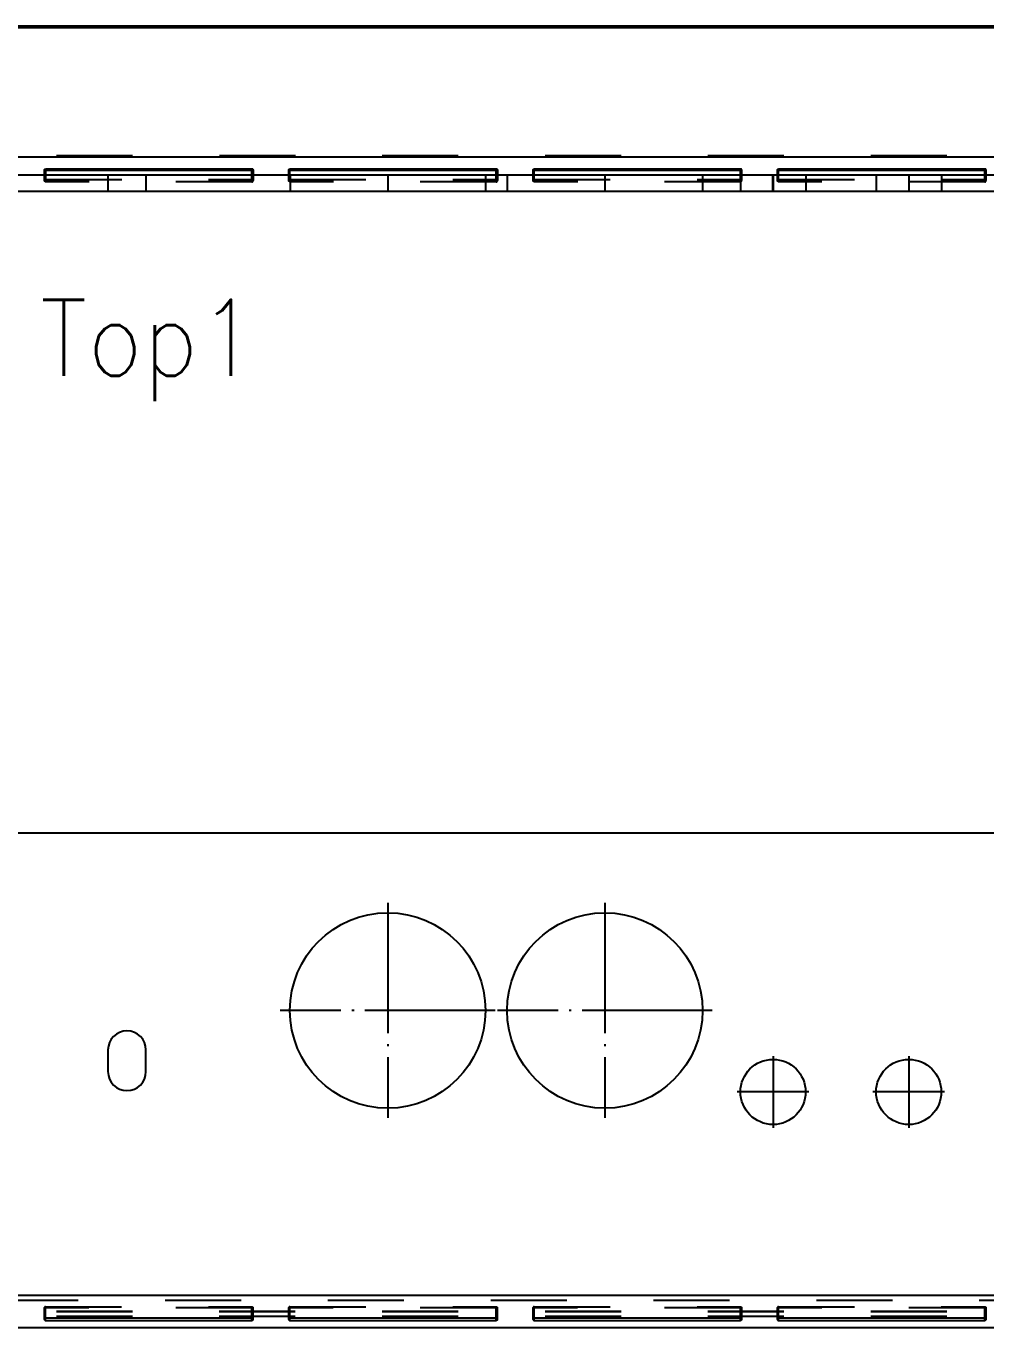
# Model space of a CAD drawing. Header units: millimetres. Extents: x 0 to 426, y 0 to 302.
# Drawn here: x 105.2 to 149.4, y 152.6 to 212.6 of the extents above; entities that cross this region are included whole.
import ezdxf

# ---------------------------------------------------------------- set-up
doc = ezdxf.new("R2010")
doc.units = ezdxf.units.MM
doc.linetypes.add('DASHED', pattern=[15, 7, -8])
doc.linetypes.add('DOT_CENTER', pattern=[14, 12, -1, 0, -1])
doc.layers.add('1', color=7, linetype='Continuous')
doc.styles.add('CONVERTER_11', font='txt.shx', dxfattribs={"width": 0.9})

# ---------------------------------------------------------------- blocks, each defined once
blk = doc.blocks.new('plaat_achter__1', base_point=(73.17, 305.2))
at = {"color": 7, "linetype": 'Continuous'}
for p, q in [((73.17, 350.79), (370.17, 350.79)), ((217.92, 330.81), (217.92, 328.81)), ((221.42, 328.81), (221.42, 330.81)), ((231.17, 306.09), (212.17, 306.09)), ((212.17, 305.9), (231.17, 305.9)), ((253.67, 306.09), (234.67, 306.09)), ((234.67, 305.9), (253.67, 305.9)), ((276.17, 306.09), (257.17, 306.09)), ((257.17, 305.9), (276.17, 305.9)), ((298.67, 306.09), (279.67, 306.09)), ((279.67, 305.9), (298.67, 305.9)), ((370.17, 305.2), (73.17, 305.2))]:
    blk.add_line(p, q, dxfattribs=at)
at = {"color": 2, "linetype": 'Continuous'}
for p, q in [((370.17, 308.2), (73.17, 308.2)), ((212.17, 305.9), (212.17, 306.09)), ((231.17, 305.9), (231.17, 306.09)), ((234.67, 305.9), (234.67, 306.09)), ((253.67, 305.9), (253.67, 306.09)), ((257.17, 305.9), (257.17, 306.09)), ((276.17, 305.9), (276.17, 306.09)), ((279.67, 305.9), (279.67, 306.09)), ((298.67, 305.9), (298.67, 306.09))]:
    blk.add_line(p, q, dxfattribs=at)
at = {"color": 1, "linetype": 'DASHED'}
for p, q in [((73.17, 307.75), (370.17, 307.75)), ((212.17, 307.05), (212.17, 307.15)), ((212.17, 307.15), (231.17, 307.15)), ((231.17, 307.05), (212.17, 307.05)), ((212.17, 306.09), (212.17, 307.05)), ((231.17, 307.05), (231.17, 307.15)), ((231.17, 306.09), (231.17, 307.05)), ((234.67, 307.15), (253.67, 307.15)), ((234.67, 307.05), (234.67, 307.15)), ((253.67, 307.05), (234.67, 307.05)), ((234.67, 306.09), (234.67, 307.05)), ((253.67, 307.05), (253.67, 307.15)), ((253.67, 306.09), (253.67, 307.05)), ((257.17, 307.05), (257.17, 307.15)), ((257.17, 307.15), (276.17, 307.15)), ((257.17, 306.09), (257.17, 307.05)), ((276.17, 307.05), (257.17, 307.05)), ((276.17, 307.05), (276.17, 307.15)), ((276.17, 306.09), (276.17, 307.05)), ((279.67, 307.05), (279.67, 307.15)), ((279.67, 307.15), (298.67, 307.15)), ((279.67, 306.09), (279.67, 307.05)), ((298.67, 307.05), (279.67, 307.05)), ((298.67, 307.05), (298.67, 307.15)), ((298.67, 306.09), (298.67, 307.05)), ((370.17, 306.71), (73.17, 306.71)), ((370.17, 306.7), (73.17, 306.7)), ((370.17, 306.26), (73.17, 306.26)), ((370.17, 305.21), (73.17, 305.21))]:
    blk.add_line(p, q, dxfattribs=at)
at = {"color": 7, "linetype": 'Continuous'}
for centre, radius in [((243.68, 334.44), 9), ((263.68, 334.44), 9), ((279.17, 326.94), 3), ((291.67, 326.94), 3)]:
    blk.add_circle(centre, radius, dxfattribs=at)
for centre, start, end in [((219.67, 330.81), 0, 180), ((219.67, 328.81), 180, 0)]:
    blk.add_arc(centre, 1.75, start, end, dxfattribs=at)
at = {"color": 1, "linetype": 'DASHED'}
for points, knots in [([(212.17, 307.15), (212.17, 307.15), (212.16, 307.15), (212.15, 307.15), (212.14, 307.14), (212.14, 307.14), (212.13, 307.14), (212.12, 307.14), (212.11, 307.13), (212.1, 307.13), (212.1, 307.13), (212.09, 307.12), (212.08, 307.12), (212.08, 307.11), (212.08, 307.11), (212.08, 307.1), (212.07, 307.1), (212.07, 307.1), (212.07, 307.1), (212.07, 307.1)], [0, 0, 0, 0, 0.0122462, 0.0228725, 0.0317005, 0.0385265, 0.0499307, 0.0594703, 0.0671239, 0.0728366, 0.0827962, 0.0918331, 0.0999952, 0.1062501, 0.1113646, 0.1154972, 0.1187082, 0.1196261, 0.1205418, 0.1205418, 0.1205418, 0.1205418]), ([(212.07, 305.99), (212.07, 306.08), (212.07, 306.27), (212.07, 306.54), (212.07, 306.82), (212.07, 307), (212.07, 307.1)], [0, 0, 0, 0, 0.276479, 0.552958, 0.829437, 1.105916, 1.105916, 1.105916, 1.105916]), ([(212.07, 307.1), (212.07, 307.1), (212.07, 307.1), (212.07, 307.09), (212.08, 307.09), (212.08, 307.08), (212.08, 307.08), (212.09, 307.07), (212.1, 307.07), (212.11, 307.06), (212.11, 307.06), (212.13, 307.06), (212.14, 307.05), (212.16, 307.05), (212.17, 307.05), (212.17, 307.05)], [0, 0, 0, 0, 0.0008936, 0.00183, 0.0075486, 0.0135984, 0.020212, 0.0300696, 0.0392525, 0.0468518, 0.0574697, 0.0688353, 0.0808786, 0.0998318, 0.119349, 0.119349, 0.119349, 0.119349]), ([(231.17, 307.15), (231.18, 307.15), (231.18, 307.15), (231.19, 307.15), (231.2, 307.14), (231.21, 307.14), (231.22, 307.14), (231.23, 307.14), (231.24, 307.13), (231.25, 307.13), (231.25, 307.13), (231.26, 307.12), (231.26, 307.12), (231.27, 307.12), (231.27, 307.11), (231.27, 307.11), (231.27, 307.1), (231.27, 307.1), (231.27, 307.1), (231.27, 307.1), (231.27, 307.1)], [0, 0, 0, 0, 0.0070994, 0.0161151, 0.0266978, 0.0385263, 0.0499306, 0.0594701, 0.0671237, 0.0728364, 0.0797133, 0.0873979, 0.094486, 0.1000039, 0.1062588, 0.1113732, 0.1155059, 0.1187169, 0.1196347, 0.1205505, 0.1205505, 0.1205505, 0.1205505]), ([(231.27, 307.1), (231.27, 307.1), (231.27, 307.1), (231.27, 307.09), (231.27, 307.09), (231.27, 307.08), (231.27, 307.08), (231.26, 307.08), (231.26, 307.07), (231.25, 307.07), (231.25, 307.06), (231.24, 307.06), (231.22, 307.06), (231.21, 307.05), (231.2, 307.05), (231.2, 307.05), (231.19, 307.05), (231.18, 307.05), (231.18, 307.05), (231.17, 307.05)], [0, 0, 0, 0, 0.0009363, 0.00183, 0.0075486, 0.0135984, 0.020212, 0.0245183, 0.0303113, 0.0377036, 0.046865, 0.0574828, 0.0688485, 0.0808917, 0.0904431, 0.0992532, 0.1071412, 0.1139148, 0.1193737, 0.1193737, 0.1193737, 0.1193737]), ([(231.27, 307.1), (231.27, 307), (231.27, 306.82), (231.27, 306.54), (231.27, 306.27), (231.27, 306.08), (231.27, 305.99)], [0, 0, 0, 0, 0.276479, 0.552958, 0.829437, 1.105916, 1.105916, 1.105916, 1.105916]), ([(234.67, 307.15), (234.67, 307.15), (234.66, 307.15), (234.65, 307.15), (234.64, 307.14), (234.64, 307.14), (234.63, 307.14), (234.62, 307.14), (234.61, 307.13), (234.6, 307.13), (234.6, 307.13), (234.59, 307.12), (234.58, 307.12), (234.58, 307.11), (234.58, 307.1), (234.57, 307.1), (234.57, 307.1), (234.57, 307.1), (234.57, 307.1)], [0, 0, 0, 0, 0.0122462, 0.0228724, 0.0317005, 0.0385265, 0.0499307, 0.0594702, 0.0671239, 0.0728365, 0.0827962, 0.0918331, 0.0999951, 0.1067082, 0.1128739, 0.1186942, 0.1196121, 0.1205277, 0.1205277, 0.1205277, 0.1205277]), ([(234.57, 305.99), (234.57, 306.08), (234.57, 306.27), (234.57, 306.54), (234.57, 306.82), (234.57, 307), (234.57, 307.1)], [0, 0, 0, 0, 0.276479, 0.552958, 0.829437, 1.105916, 1.105916, 1.105916, 1.105916]), ([(234.57, 307.1), (234.57, 307.1), (234.57, 307.1), (234.57, 307.09), (234.58, 307.09), (234.58, 307.08), (234.58, 307.08), (234.59, 307.07), (234.6, 307.07), (234.6, 307.06), (234.61, 307.06), (234.63, 307.06), (234.63, 307.05), (234.64, 307.05), (234.65, 307.05), (234.66, 307.05), (234.67, 307.05), (234.67, 307.05)], [0, 0, 0, 0, 0.0009128, 0.00183, 0.0087933, 0.0150051, 0.020207, 0.0281621, 0.0370184, 0.0468508, 0.0574687, 0.0688344, 0.0808776, 0.0875032, 0.0962665, 0.10695, 0.1193582, 0.1193582, 0.1193582, 0.1193582]), ([(253.67, 307.15), (253.68, 307.15), (253.68, 307.15), (253.69, 307.15), (253.7, 307.14), (253.71, 307.14), (253.72, 307.14), (253.73, 307.14), (253.74, 307.13), (253.75, 307.13), (253.75, 307.13), (253.76, 307.12), (253.77, 307.12), (253.77, 307.11), (253.77, 307.11), (253.77, 307.1), (253.77, 307.1), (253.77, 307.1), (253.77, 307.1), (253.77, 307.1)], [0, 0, 0, 0, 0.0070994, 0.0161151, 0.0266978, 0.0385263, 0.0499306, 0.0594701, 0.0671237, 0.0728364, 0.0827961, 0.091833, 0.099995, 0.10625, 0.1113644, 0.115497, 0.1187081, 0.119626, 0.1205416, 0.1205416, 0.1205416, 0.1205416]), ([(253.77, 307.1), (253.77, 307.1), (253.77, 307.1), (253.77, 307.09), (253.77, 307.09), (253.77, 307.08), (253.77, 307.08), (253.76, 307.07), (253.75, 307.07), (253.75, 307.06), (253.74, 307.06), (253.73, 307.06), (253.72, 307.05), (253.71, 307.05), (253.69, 307.05), (253.68, 307.05), (253.67, 307.05)], [0, 0, 0, 0, 0.0008967, 0.00183, 0.0075486, 0.0135984, 0.020212, 0.028167, 0.0370234, 0.0468558, 0.0567487, 0.0660018, 0.0741985, 0.0808858, 0.0998391, 0.1193562, 0.1193562, 0.1193562, 0.1193562]), ([(253.77, 307.1), (253.77, 307), (253.77, 306.82), (253.77, 306.54), (253.77, 306.27), (253.77, 306.08), (253.77, 305.99)], [0, 0, 0, 0, 0.276479, 0.552958, 0.829437, 1.105916, 1.105916, 1.105916, 1.105916]), ([(257.17, 307.15), (257.17, 307.15), (257.17, 307.15), (257.16, 307.15), (257.15, 307.14), (257.14, 307.14), (257.13, 307.14), (257.12, 307.14), (257.11, 307.13), (257.1, 307.13), (257.1, 307.13), (257.09, 307.12), (257.09, 307.12), (257.08, 307.12), (257.08, 307.11), (257.08, 307.11), (257.07, 307.1), (257.07, 307.1), (257.07, 307.1), (257.07, 307.1)], [0, 0, 0, 0, 0.0070994, 0.016115, 0.0266978, 0.0385263, 0.0499305, 0.0594701, 0.0671237, 0.0728364, 0.0802774, 0.087398, 0.0944862, 0.100004, 0.1052692, 0.1116128, 0.118698, 0.1196158, 0.1205315, 0.1205315, 0.1205315, 0.1205315]), ([(257.07, 305.99), (257.07, 306.08), (257.07, 306.27), (257.07, 306.54), (257.07, 306.82), (257.07, 307), (257.07, 307.1)], [0, 0, 0, 0, 0.276479, 0.552958, 0.829437, 1.105916, 1.105916, 1.105916, 1.105916]), ([(257.07, 307.1), (257.07, 307.1), (257.07, 307.1), (257.07, 307.09), (257.08, 307.09), (257.08, 307.08), (257.08, 307.08), (257.09, 307.07), (257.1, 307.07), (257.1, 307.06), (257.11, 307.06), (257.12, 307.06), (257.13, 307.05), (257.14, 307.05), (257.14, 307.05), (257.15, 307.05), (257.16, 307.05), (257.17, 307.05), (257.17, 307.05)], [0, 0, 0, 0, 0.0009038, 0.00183, 0.0087933, 0.0150051, 0.020207, 0.0300647, 0.0392476, 0.0468468, 0.0567398, 0.0659929, 0.0741896, 0.0808769, 0.0875025, 0.0962658, 0.1069493, 0.1193576, 0.1193576, 0.1193576, 0.1193576]), ([(276.17, 307.15), (276.18, 307.15), (276.19, 307.15), (276.2, 307.15), (276.21, 307.14), (276.22, 307.14), (276.22, 307.14), (276.24, 307.14), (276.25, 307.13), (276.25, 307.13), (276.26, 307.12), (276.27, 307.12), (276.27, 307.11), (276.27, 307.11), (276.27, 307.1), (276.27, 307.1), (276.27, 307.1), (276.27, 307.1), (276.27, 307.1)], [0, 0, 0, 0, 0.0122463, 0.0228725, 0.0317006, 0.0385266, 0.050673, 0.0621275, 0.0728325, 0.0827922, 0.0918291, 0.0999912, 0.1062461, 0.1113605, 0.1154931, 0.1187042, 0.1196221, 0.1205378, 0.1205378, 0.1205378, 0.1205378]), ([(276.27, 307.1), (276.27, 307.1), (276.27, 307.1), (276.27, 307.09), (276.27, 307.09), (276.27, 307.08), (276.27, 307.08), (276.26, 307.08), (276.26, 307.07), (276.25, 307.07), (276.25, 307.06), (276.24, 307.06), (276.22, 307.06), (276.21, 307.05), (276.2, 307.05), (276.19, 307.05), (276.18, 307.05), (276.18, 307.05), (276.17, 307.05)], [0, 0, 0, 0, 0.0009149, 0.0018299, 0.0075486, 0.0135984, 0.020212, 0.0245183, 0.0303113, 0.0377036, 0.0468649, 0.0574828, 0.0688484, 0.0808916, 0.0927211, 0.103323, 0.1123351, 0.119372, 0.119372, 0.119372, 0.119372]), ([(276.27, 307.1), (276.27, 307), (276.27, 306.82), (276.27, 306.54), (276.27, 306.27), (276.27, 306.08), (276.27, 305.99)], [0, 0, 0, 0, 0.276479, 0.552958, 0.829437, 1.105916, 1.105916, 1.105916, 1.105916]), ([(279.67, 307.15), (279.67, 307.15), (279.66, 307.15), (279.65, 307.15), (279.64, 307.14), (279.63, 307.14), (279.63, 307.14), (279.61, 307.14), (279.6, 307.13), (279.6, 307.13), (279.59, 307.12), (279.58, 307.12), (279.58, 307.11), (279.58, 307.11), (279.57, 307.1), (279.57, 307.1), (279.57, 307.1), (279.57, 307.1)], [0, 0, 0, 0, 0.0122462, 0.0228724, 0.0317005, 0.0385265, 0.0506728, 0.0621273, 0.0728323, 0.082792, 0.0918289, 0.0999909, 0.1052561, 0.1115997, 0.1186849, 0.1196028, 0.1205184, 0.1205184, 0.1205184, 0.1205184]), ([(279.57, 305.99), (279.57, 306.08), (279.57, 306.27), (279.57, 306.54), (279.57, 306.82), (279.57, 307), (279.57, 307.1)], [0, 0, 0, 0, 0.276479, 0.552958, 0.829437, 1.105916, 1.105916, 1.105916, 1.105916]), ([(279.57, 307.1), (279.57, 307.1), (279.57, 307.1), (279.57, 307.09), (279.58, 307.09), (279.58, 307.09), (279.58, 307.08), (279.58, 307.08), (279.59, 307.08), (279.59, 307.07), (279.6, 307.07), (279.6, 307.06), (279.61, 307.06), (279.63, 307.06), (279.64, 307.05), (279.65, 307.05), (279.65, 307.05), (279.66, 307.05), (279.67, 307.05), (279.67, 307.05), (279.67, 307.05)], [0, 0, 0, 0, 0.0009343, 0.00183, 0.0051044, 0.0092022, 0.0141892, 0.0202266, 0.024533, 0.030326, 0.0377182, 0.0468796, 0.0574975, 0.0688632, 0.0809064, 0.0904577, 0.0992679, 0.1071558, 0.1139295, 0.1193883, 0.1193883, 0.1193883, 0.1193883]), ([(298.67, 307.15), (298.68, 307.15), (298.69, 307.15), (298.71, 307.14), (298.72, 307.14), (298.73, 307.14), (298.74, 307.13), (298.75, 307.13), (298.75, 307.13), (298.76, 307.12), (298.76, 307.12), (298.77, 307.12), (298.77, 307.11), (298.77, 307.11), (298.77, 307.1), (298.77, 307.1), (298.77, 307.1), (298.77, 307.1)], [0, 0, 0, 0, 0.0195614, 0.0385141, 0.0499183, 0.0594579, 0.0671115, 0.0728241, 0.0802651, 0.0873858, 0.0939143, 0.0999918, 0.105257, 0.1116006, 0.1186858, 0.1196036, 0.1205193, 0.1205193, 0.1205193, 0.1205193]), ([(298.77, 307.1), (298.77, 307.1), (298.77, 307.1), (298.77, 307.09), (298.77, 307.09), (298.77, 307.08), (298.77, 307.08), (298.76, 307.07), (298.75, 307.07), (298.75, 307.06), (298.74, 307.06), (298.73, 307.06), (298.72, 307.05), (298.71, 307.05), (298.7, 307.05), (298.69, 307.05), (298.68, 307.05), (298.68, 307.05), (298.67, 307.05)], [0, 0, 0, 0, 0.0009054, 0.00183, 0.0087933, 0.0150051, 0.020207, 0.0300647, 0.0392476, 0.0468469, 0.0567398, 0.0659929, 0.0741896, 0.0808769, 0.0927065, 0.1033084, 0.1123205, 0.1193574, 0.1193574, 0.1193574, 0.1193574]), ([(298.77, 307.1), (298.77, 307), (298.77, 306.82), (298.77, 306.54), (298.77, 306.27), (298.77, 306.08), (298.77, 305.99)], [0, 0, 0, 0, 0.276479, 0.552958, 0.829437, 1.105916, 1.105916, 1.105916, 1.105916])]:
    blk.add_open_spline(points, degree=3, knots=knots, dxfattribs=at)
at = {"color": 7, "linetype": 'Continuous'}
for points, knots in [([(212.17, 306.09), (212.17, 306.09), (212.17, 306.09), (212.17, 306.09), (212.16, 306.09), (212.15, 306.09), (212.14, 306.08), (212.13, 306.08), (212.12, 306.07), (212.11, 306.07), (212.1, 306.06), (212.1, 306.05), (212.09, 306.05), (212.09, 306.04), (212.08, 306.03), (212.08, 306.01), (212.08, 306), (212.07, 305.99)], [0, 0, 0, 0, 0.0021794, 0.0043588, 0.0182606, 0.0300063, 0.0392703, 0.0499551, 0.0589329, 0.0687318, 0.0785833, 0.0883571, 0.0981669, 0.1087953, 0.117617, 0.1367875, 0.1558754, 0.1558754, 0.1558754, 0.1558754]), ([(212.07, 305.99), (212.07, 305.99), (212.08, 305.98), (212.08, 305.97), (212.08, 305.96), (212.08, 305.95), (212.09, 305.94), (212.1, 305.93), (212.11, 305.92), (212.12, 305.91), (212.13, 305.91), (212.14, 305.9), (212.15, 305.9), (212.16, 305.9), (212.17, 305.9), (212.17, 305.9), (212.17, 305.9), (212.17, 305.9)], [0, 0, 0, 0, 0.0094327, 0.0188568, 0.0290091, 0.0376, 0.0527583, 0.0654307, 0.0751795, 0.0906095, 0.1035664, 0.1135086, 0.1224947, 0.1341896, 0.1482427, 0.150422, 0.1526013, 0.1526013, 0.1526013, 0.1526013]), ([(231.17, 306.09), (231.18, 306.09), (231.18, 306.09), (231.18, 306.09), (231.19, 306.09), (231.2, 306.09), (231.22, 306.08), (231.23, 306.07), (231.24, 306.06), (231.25, 306.05), (231.26, 306.05), (231.26, 306.04), (231.27, 306.03), (231.27, 306.01), (231.27, 306), (231.27, 305.99)], [0, 0, 0, 0, 0.0021794, 0.0043588, 0.0134892, 0.0252366, 0.0392702, 0.0589028, 0.078537, 0.0874726, 0.0981204, 0.1078359, 0.1175706, 0.1367412, 0.1558291, 0.1558291, 0.1558291, 0.1558291]), ([(231.27, 305.99), (231.27, 305.99), (231.27, 305.98), (231.27, 305.97), (231.27, 305.96), (231.27, 305.95), (231.26, 305.94), (231.25, 305.93), (231.24, 305.92), (231.23, 305.91), (231.21, 305.9), (231.2, 305.9), (231.18, 305.9), (231.18, 305.9), (231.18, 305.9), (231.17, 305.9)], [0, 0, 0, 0, 0.0102562, 0.0188566, 0.0274546, 0.0375998, 0.0527581, 0.0654306, 0.0751793, 0.0942725, 0.1134783, 0.1307441, 0.1481928, 0.1503722, 0.1525515, 0.1525515, 0.1525515, 0.1525515]), ([(234.67, 306.09), (234.67, 306.09), (234.67, 306.09), (234.67, 306.09), (234.66, 306.09), (234.65, 306.09), (234.64, 306.08), (234.63, 306.08), (234.62, 306.07), (234.61, 306.07), (234.6, 306.06), (234.6, 306.05), (234.59, 306.05), (234.59, 306.04), (234.58, 306.03), (234.58, 306.01), (234.58, 306), (234.57, 305.99)], [0, 0, 0, 0, 0.0021791, 0.0043588, 0.0134892, 0.0252366, 0.0392702, 0.049955, 0.0589328, 0.0679011, 0.078583, 0.0883568, 0.0981666, 0.1070504, 0.1176167, 0.1367872, 0.1558751, 0.1558751, 0.1558751, 0.1558751]), ([(234.57, 305.99), (234.57, 305.99), (234.58, 305.98), (234.58, 305.97), (234.58, 305.96), (234.58, 305.95), (234.59, 305.95), (234.59, 305.94), (234.6, 305.93), (234.6, 305.92), (234.61, 305.92), (234.62, 305.91), (234.63, 305.91), (234.64, 305.9), (234.65, 305.9), (234.67, 305.9), (234.67, 305.9), (234.67, 305.9), (234.67, 305.9)], [0, 0, 0, 0, 0.0102562, 0.0188566, 0.0282369, 0.0376, 0.0469836, 0.0563409, 0.0664853, 0.0751951, 0.0854437, 0.0942501, 0.1030061, 0.1135383, 0.130804, 0.1482528, 0.150432, 0.1526115, 0.1526115, 0.1526115, 0.1526115]), ([(253.67, 306.09), (253.68, 306.09), (253.68, 306.09), (253.68, 306.09), (253.69, 306.09), (253.7, 306.09), (253.71, 306.08), (253.72, 306.08), (253.73, 306.07), (253.74, 306.07), (253.75, 306.06), (253.75, 306.05), (253.76, 306.05), (253.76, 306.04), (253.77, 306.03), (253.77, 306.02), (253.77, 306.01), (253.77, 306), (253.77, 305.99), (253.77, 305.99)], [0, 0, 0, 0, 0.0021791, 0.0043588, 0.0134892, 0.0252366, 0.0392702, 0.0490711, 0.058933, 0.0696334, 0.0785833, 0.0892694, 0.0981667, 0.1070504, 0.1176167, 0.1264305, 0.1368766, 0.1456096, 0.1559223, 0.1559223, 0.1559223, 0.1559223]), ([(253.77, 305.99), (253.77, 305.98), (253.77, 305.97), (253.77, 305.96), (253.76, 305.95), (253.76, 305.94), (253.75, 305.93), (253.75, 305.92), (253.74, 305.92), (253.73, 305.91), (253.72, 305.91), (253.71, 305.9), (253.7, 305.9), (253.69, 305.9), (253.68, 305.9), (253.68, 305.9), (253.68, 305.9), (253.67, 305.9)], [0, 0, 0, 0, 0.0187791, 0.03755, 0.0476602, 0.0562907, 0.0664351, 0.075145, 0.0853936, 0.0941999, 0.1045952, 0.1134881, 0.1224742, 0.1341691, 0.1482222, 0.1504016, 0.1525809, 0.1525809, 0.1525809, 0.1525809]), ([(257.17, 306.09), (257.17, 306.09), (257.17, 306.09), (257.17, 306.09), (257.16, 306.09), (257.15, 306.09), (257.13, 306.08), (257.12, 306.07), (257.11, 306.06), (257.1, 306.05), (257.09, 306.05), (257.09, 306.04), (257.08, 306.03), (257.08, 306.02), (257.08, 306.01), (257.07, 306), (257.07, 305.99), (257.07, 305.99)], [0, 0, 0, 0, 0.0021794, 0.0043588, 0.0182606, 0.0300063, 0.0392703, 0.0589029, 0.078537, 0.0892232, 0.0981205, 0.1078359, 0.1175707, 0.1271975, 0.1368307, 0.1463547, 0.1558766, 0.1558766, 0.1558766, 0.1558766]), ([(257.07, 305.99), (257.07, 305.98), (257.08, 305.97), (257.08, 305.96), (257.09, 305.95), (257.09, 305.94), (257.1, 305.93), (257.11, 305.92), (257.12, 305.91), (257.13, 305.91), (257.14, 305.9), (257.15, 305.9), (257.17, 305.9), (257.17, 305.9), (257.17, 305.9), (257.17, 305.9)], [0, 0, 0, 0, 0.0187783, 0.0375501, 0.0461278, 0.0562908, 0.0664352, 0.075145, 0.090575, 0.1035319, 0.1134741, 0.1307399, 0.1481886, 0.1503678, 0.1525473, 0.1525473, 0.1525473, 0.1525473]), ([(276.17, 306.09), (276.18, 306.09), (276.18, 306.09), (276.18, 306.09), (276.19, 306.09), (276.2, 306.09), (276.22, 306.08), (276.23, 306.07), (276.24, 306.06), (276.25, 306.05), (276.26, 306.05), (276.26, 306.04), (276.27, 306.03), (276.27, 306.01), (276.27, 306), (276.27, 305.99)], [0, 0, 0, 0, 0.0021794, 0.0043589, 0.0134893, 0.0252367, 0.0392703, 0.058903, 0.0785372, 0.088311, 0.0981209, 0.1070045, 0.117571, 0.1367409, 0.1558295, 0.1558295, 0.1558295, 0.1558295]), ([(276.27, 305.99), (276.27, 305.98), (276.27, 305.97), (276.27, 305.95), (276.26, 305.94), (276.25, 305.92), (276.23, 305.91), (276.22, 305.91), (276.2, 305.9), (276.19, 305.9), (276.18, 305.9), (276.18, 305.9), (276.18, 305.9), (276.17, 305.9)], [0, 0, 0, 0, 0.0187786, 0.0375499, 0.056279, 0.0750959, 0.094189, 0.1133947, 0.1223808, 0.1340757, 0.1481288, 0.1503082, 0.1524874, 0.1524874, 0.1524874, 0.1524874]), ([(279.67, 306.09), (279.67, 306.09), (279.67, 306.09), (279.67, 306.09), (279.65, 306.09), (279.64, 306.08), (279.63, 306.08), (279.62, 306.07), (279.61, 306.07), (279.6, 306.06), (279.6, 306.05), (279.59, 306.05), (279.59, 306.04), (279.58, 306.03), (279.58, 306.02), (279.58, 306.01), (279.57, 306), (279.57, 305.99), (279.57, 305.99)], [0, 0, 0, 0, 0.0021791, 0.0043588, 0.0218947, 0.0392468, 0.0499316, 0.0589094, 0.0678778, 0.0785597, 0.0892458, 0.0981431, 0.1078586, 0.1175933, 0.1264071, 0.1368532, 0.1463772, 0.155899, 0.155899, 0.155899, 0.155899]), ([(279.57, 305.99), (279.57, 305.99), (279.57, 305.98), (279.58, 305.97), (279.58, 305.96), (279.58, 305.95), (279.59, 305.94), (279.6, 305.93), (279.6, 305.92), (279.61, 305.92), (279.62, 305.91), (279.63, 305.91), (279.64, 305.9), (279.65, 305.9), (279.67, 305.9), (279.67, 305.9), (279.67, 305.9), (279.67, 305.9)], [0, 0, 0, 0, 0.0094328, 0.0188568, 0.0282371, 0.0376001, 0.0527585, 0.0654309, 0.0751797, 0.084725, 0.0942348, 0.1046301, 0.113523, 0.1307888, 0.1482375, 0.1504169, 0.1525962, 0.1525962, 0.1525962, 0.1525962]), ([(298.67, 306.09), (298.68, 306.09), (298.68, 306.09), (298.68, 306.09), (298.69, 306.09), (298.7, 306.09), (298.72, 306.08), (298.73, 306.07), (298.75, 306.06), (298.76, 306.05), (298.77, 306.03), (298.77, 306.02), (298.77, 306.01), (298.77, 306), (298.77, 305.99), (298.77, 305.99)], [0, 0, 0, 0, 0.0021791, 0.0043588, 0.0134892, 0.0252366, 0.0392702, 0.0589028, 0.0785369, 0.0980646, 0.1175251, 0.127152, 0.1367852, 0.1471772, 0.1558309, 0.1558309, 0.1558309, 0.1558309]), ([(298.77, 305.99), (298.77, 305.98), (298.77, 305.97), (298.77, 305.96), (298.76, 305.94), (298.75, 305.93), (298.74, 305.92), (298.73, 305.91), (298.72, 305.91), (298.7, 305.9), (298.69, 305.9), (298.68, 305.9), (298.68, 305.9), (298.68, 305.9), (298.67, 305.9)], [0, 0, 0, 0, 0.0187787, 0.0375501, 0.0527084, 0.0653809, 0.0751296, 0.0942228, 0.1134286, 0.1224147, 0.1341096, 0.1481627, 0.150342, 0.1525214, 0.1525214, 0.1525214, 0.1525214])]:
    blk.add_open_spline(points, degree=3, knots=knots, dxfattribs=at)
at = {"layer": '1', "color": 30, "linetype": 'DOT_CENTER', "true_color": 0xff8000}
for p, q in [((243.68, 344.34), (243.68, 324.54)), ((263.68, 344.34), (263.68, 324.54)), ((253.58, 334.44), (233.78, 334.44)), ((273.58, 334.44), (253.78, 334.44)), ((279.17, 330.24), (279.17, 323.64)), ((291.67, 330.24), (291.67, 323.64)), ((282.47, 326.94), (275.87, 326.94)), ((294.97, 326.94), (288.37, 326.94))]:
    blk.add_line(p, q, dxfattribs=at)
blk = doc.blocks.new('Front1', base_point=(221.68, 328))
blk.add_blockref('plaat_achter__1', (73.17, 305.2))
blk = doc.blocks.new('plaat_achter__3', base_point=(73.17, 409.89))
at = {"color": 7, "linetype": 'Continuous'}
for p, q in [((370.17, 425.1), (73.17, 425.1)), ((73.17, 424.97), (370.17, 424.97)), ((205.87, 411.39), (217.92, 411.39)), ((231.17, 411.93), (212.17, 411.93)), ((212.17, 411.82), (231.17, 411.82)), ((217.92, 411.39), (221.42, 411.39)), ((221.42, 411.39), (234.68, 411.39)), ((253.67, 411.93), (234.67, 411.93)), ((234.67, 411.82), (253.67, 411.82)), ((234.68, 411.39), (252.68, 411.39)), ((252.68, 411.39), (254.68, 411.39)), ((254.68, 411.39), (272.68, 411.39)), ((276.17, 411.93), (257.17, 411.93)), ((257.17, 411.82), (276.17, 411.82)), ((272.68, 411.39), (282.17, 411.39)), ((298.67, 411.93), (279.67, 411.93)), ((279.67, 411.82), (298.67, 411.82)), ((282.17, 411.39), (288.67, 411.39)), ((288.67, 411.39), (294.67, 411.39)), ((294.67, 411.39), (299.68, 411.39)), ((205.87, 409.89), (217.92, 409.89)), ((217.92, 409.89), (221.42, 409.89)), ((221.42, 409.89), (234.68, 409.89)), ((234.68, 409.89), (252.68, 409.89)), ((252.68, 409.89), (254.68, 409.89)), ((254.68, 409.89), (272.68, 409.89)), ((272.68, 409.89), (276.17, 409.89)), ((276.17, 409.89), (282.17, 409.89)), ((282.17, 409.89), (288.67, 409.89)), ((288.67, 409.89), (294.67, 409.89)), ((294.67, 409.89), (299.68, 409.89))]:
    blk.add_line(p, q, dxfattribs=at)
at = {"color": 1, "linetype": 'DASHED'}
for p, q in [((370.17, 413.15), (73.17, 413.15)), ((212.17, 410.97), (212.17, 411.82)), ((217.92, 409.89), (217.92, 411.39)), ((221.42, 409.89), (221.42, 411.39)), ((231.17, 410.97), (231.17, 411.82)), ((234.67, 410.97), (234.67, 411.82)), ((234.68, 411.39), (234.68, 409.89)), ((252.68, 411.39), (252.68, 409.89)), ((253.67, 410.97), (253.67, 411.82)), ((254.68, 411.39), (254.68, 409.89)), ((257.17, 410.97), (257.17, 411.82)), ((272.68, 411.39), (272.68, 409.89)), ((276.17, 411.39), (276.17, 411.82)), ((276.17, 410.97), (276.17, 411.39)), ((279.67, 410.97), (279.67, 411.82)), ((282.17, 411.39), (282.17, 409.89)), ((288.67, 411.39), (288.67, 409.89)), ((294.67, 411.39), (294.67, 409.89)), ((298.67, 410.97), (298.67, 411.82)), ((212.17, 410.76), (212.17, 410.97)), ((212.17, 410.97), (231.17, 410.97)), ((231.17, 410.76), (212.17, 410.76)), ((231.17, 410.76), (231.17, 410.97)), ((234.67, 410.76), (234.67, 410.97)), ((234.67, 410.97), (253.67, 410.97)), ((253.67, 410.76), (234.67, 410.76)), ((253.67, 410.76), (253.67, 410.97)), ((257.17, 410.76), (257.17, 410.97)), ((257.17, 410.97), (276.17, 410.97)), ((276.17, 410.76), (257.17, 410.76)), ((276.17, 410.97), (276.17, 410.76)), ((276.17, 410.76), (276.17, 409.89)), ((279.67, 410.76), (279.67, 410.97)), ((279.67, 410.97), (298.67, 410.97)), ((298.67, 410.76), (279.67, 410.76)), ((298.67, 410.76), (298.67, 410.97))]:
    blk.add_line(p, q, dxfattribs=at)
at = {"color": 2, "linetype": 'Continuous'}
for p, q in [((370.17, 413.02), (73.17, 413.02)), ((212.17, 411.82), (212.17, 411.93)), ((231.17, 411.82), (231.17, 411.93)), ((234.67, 411.82), (234.67, 411.93)), ((253.67, 411.82), (253.67, 411.93)), ((257.17, 411.82), (257.17, 411.93)), ((276.17, 411.82), (276.17, 411.93)), ((279.67, 411.82), (279.67, 411.93)), ((298.67, 411.82), (298.67, 411.93))]:
    blk.add_line(p, q, dxfattribs=at)
at = {"color": 7, "linetype": 'Continuous'}
for points, knots in [([(212.07, 411.87), (212.07, 411.87), (212.07, 411.87), (212.07, 411.88), (212.08, 411.88), (212.08, 411.88), (212.08, 411.89), (212.08, 411.89), (212.09, 411.9), (212.09, 411.9), (212.1, 411.91), (212.1, 411.91), (212.11, 411.91), (212.12, 411.92), (212.13, 411.92), (212.14, 411.92), (212.14, 411.92), (212.15, 411.92), (212.16, 411.93), (212.17, 411.93), (212.17, 411.93)], [0, 0, 0, 0, 0.0010228, 0.0020004, 0.0055073, 0.0099849, 0.0154669, 0.022083, 0.0284347, 0.0352071, 0.0417078, 0.0501163, 0.0590625, 0.0667224, 0.0746099, 0.0847425, 0.0915756, 0.1004155, 0.1110539, 0.1233132, 0.1233132, 0.1233132, 0.1233132]), ([(212.17, 411.82), (212.17, 411.82), (212.16, 411.82), (212.15, 411.82), (212.14, 411.82), (212.14, 411.82), (212.13, 411.83), (212.12, 411.83), (212.11, 411.83), (212.1, 411.84), (212.1, 411.84), (212.09, 411.84), (212.09, 411.85), (212.08, 411.85), (212.08, 411.86), (212.08, 411.86), (212.07, 411.87), (212.07, 411.87), (212.07, 411.87), (212.07, 411.87)], [0, 0, 0, 0, 0.0123949, 0.0230801, 0.0318632, 0.0385246, 0.0499485, 0.0594866, 0.0671399, 0.072874, 0.082245, 0.0898699, 0.0958967, 0.1004093, 0.107432, 0.1139525, 0.1201828, 0.1211813, 0.1221798, 0.1221798, 0.1221798, 0.1221798]), ([(231.27, 411.87), (231.27, 411.87), (231.27, 411.87), (231.27, 411.88), (231.27, 411.88), (231.27, 411.89), (231.27, 411.89), (231.26, 411.9), (231.25, 411.91), (231.24, 411.91), (231.23, 411.92), (231.22, 411.92), (231.21, 411.92), (231.2, 411.92), (231.19, 411.93), (231.18, 411.93), (231.17, 411.93)], [0, 0, 0, 0, 0.0009992, 0.0020004, 0.0096947, 0.0164935, 0.0220652, 0.03059, 0.0399122, 0.0500889, 0.0666362, 0.0846952, 0.0915282, 0.1003681, 0.1110066, 0.1232658, 0.1232658, 0.1232658, 0.1232658]), ([(231.17, 411.82), (231.18, 411.82), (231.19, 411.82), (231.2, 411.82), (231.21, 411.82), (231.21, 411.82), (231.22, 411.83), (231.23, 411.83), (231.24, 411.83), (231.25, 411.84), (231.25, 411.84), (231.26, 411.84), (231.27, 411.85), (231.27, 411.86), (231.27, 411.86), (231.27, 411.87), (231.27, 411.87), (231.27, 411.87), (231.27, 411.87), (231.27, 411.87)], [0, 0, 0, 0, 0.0123949, 0.0230801, 0.0318632, 0.0385246, 0.0452208, 0.0534657, 0.0628166, 0.0728733, 0.0806048, 0.0900693, 0.1003948, 0.1068099, 0.1121734, 0.1166179, 0.120182, 0.1211807, 0.122179, 0.122179, 0.122179, 0.122179]), ([(234.57, 411.87), (234.57, 411.87), (234.57, 411.87), (234.57, 411.88), (234.58, 411.88), (234.58, 411.88), (234.58, 411.89), (234.58, 411.89), (234.59, 411.9), (234.6, 411.91), (234.6, 411.91), (234.61, 411.91), (234.63, 411.92), (234.64, 411.92), (234.65, 411.92), (234.66, 411.93), (234.67, 411.93), (234.67, 411.93), (234.67, 411.93)], [0, 0, 0, 0, 0.0010194, 0.0020004, 0.0055073, 0.0099849, 0.0154669, 0.022083, 0.0306077, 0.0399299, 0.0501067, 0.0609681, 0.0725246, 0.0847279, 0.0965895, 0.1071859, 0.1162041, 0.1232984, 0.1232984, 0.1232984, 0.1232984]), ([(234.67, 411.82), (234.67, 411.82), (234.66, 411.82), (234.65, 411.82), (234.64, 411.82), (234.64, 411.82), (234.63, 411.83), (234.62, 411.83), (234.61, 411.83), (234.6, 411.84), (234.6, 411.84), (234.59, 411.84), (234.59, 411.85), (234.58, 411.85), (234.58, 411.86), (234.58, 411.86), (234.58, 411.87), (234.57, 411.87), (234.57, 411.87), (234.57, 411.87), (234.57, 411.87)], [0, 0, 0, 0, 0.0123948, 0.0230801, 0.0318632, 0.0385246, 0.0499485, 0.0594866, 0.0671398, 0.072874, 0.082245, 0.0898698, 0.0958967, 0.1004093, 0.1068245, 0.1121879, 0.1166325, 0.1201965, 0.1211952, 0.1221935, 0.1221935, 0.1221935, 0.1221935]), ([(253.77, 411.87), (253.77, 411.87), (253.77, 411.87), (253.77, 411.88), (253.77, 411.88), (253.77, 411.89), (253.77, 411.89), (253.76, 411.9), (253.76, 411.9), (253.75, 411.91), (253.75, 411.91), (253.74, 411.91), (253.73, 411.92), (253.72, 411.92), (253.71, 411.92), (253.69, 411.93), (253.68, 411.93), (253.67, 411.93)], [0, 0, 0, 0, 0.0010129, 0.0020004, 0.0096947, 0.0164935, 0.0220652, 0.0278506, 0.0351893, 0.0425083, 0.0500986, 0.055902, 0.0636459, 0.0732629, 0.0847246, 0.1037189, 0.1232808, 0.1232808, 0.1232808, 0.1232808]), ([(253.67, 411.82), (253.68, 411.82), (253.69, 411.82), (253.71, 411.82), (253.73, 411.83), (253.74, 411.83), (253.75, 411.84), (253.76, 411.85), (253.77, 411.85), (253.77, 411.86), (253.77, 411.86), (253.77, 411.87), (253.77, 411.87), (253.77, 411.87), (253.77, 411.87), (253.77, 411.87)], [0, 0, 0, 0, 0.0195242, 0.0385123, 0.0564314, 0.0728432, 0.0828919, 0.0920398, 0.1003688, 0.106784, 0.1121474, 0.116592, 0.120156, 0.1211546, 0.122153, 0.122153, 0.122153, 0.122153]), ([(257.07, 411.87), (257.07, 411.87), (257.07, 411.87), (257.07, 411.88), (257.08, 411.88), (257.08, 411.89), (257.08, 411.89), (257.09, 411.9), (257.1, 411.91), (257.1, 411.91), (257.11, 411.91), (257.13, 411.92), (257.14, 411.92), (257.16, 411.93), (257.17, 411.93), (257.17, 411.93)], [0, 0, 0, 0, 0.0010222, 0.0020004, 0.0083236, 0.0149511, 0.0220698, 0.0305945, 0.0399167, 0.0500935, 0.0609549, 0.0725114, 0.0847147, 0.103709, 0.1232709, 0.1232709, 0.1232709, 0.1232709]), ([(257.17, 411.82), (257.17, 411.82), (257.16, 411.82), (257.15, 411.82), (257.14, 411.82), (257.14, 411.82), (257.13, 411.83), (257.12, 411.83), (257.11, 411.83), (257.1, 411.84), (257.1, 411.84), (257.09, 411.84), (257.08, 411.85), (257.08, 411.86), (257.08, 411.86), (257.07, 411.87), (257.07, 411.87), (257.07, 411.87), (257.07, 411.87)], [0, 0, 0, 0, 0.0123949, 0.0230801, 0.0318632, 0.0385246, 0.0452208, 0.0534657, 0.0628166, 0.0728733, 0.0806047, 0.0900693, 0.1003947, 0.1059043, 0.112581, 0.1201638, 0.1211624, 0.1221608, 0.1221608, 0.1221608, 0.1221608]), ([(276.27, 411.87), (276.27, 411.87), (276.27, 411.87), (276.27, 411.88), (276.27, 411.88), (276.27, 411.88), (276.27, 411.89), (276.27, 411.89), (276.26, 411.9), (276.25, 411.91), (276.24, 411.91), (276.23, 411.92), (276.22, 411.92), (276.21, 411.92), (276.2, 411.92), (276.19, 411.93), (276.18, 411.93), (276.17, 411.93)], [0, 0, 0, 0, 0.0009992, 0.0020003, 0.0055072, 0.0099848, 0.0154668, 0.022083, 0.0306077, 0.0399299, 0.0501066, 0.0666538, 0.0847128, 0.0915459, 0.1003857, 0.1110241, 0.1232833, 0.1232833, 0.1232833, 0.1232833]), ([(276.17, 411.82), (276.18, 411.82), (276.18, 411.82), (276.19, 411.82), (276.2, 411.82), (276.22, 411.82), (276.23, 411.83), (276.24, 411.83), (276.25, 411.84), (276.26, 411.84), (276.27, 411.85), (276.27, 411.86), (276.27, 411.86), (276.27, 411.87), (276.27, 411.87), (276.27, 411.87), (276.27, 411.87)], [0, 0, 0, 0, 0.0070416, 0.0160563, 0.0266669, 0.0385245, 0.0564437, 0.0728556, 0.080587, 0.0900516, 0.100377, 0.1058865, 0.1125633, 0.120146, 0.1211442, 0.1221431, 0.1221431, 0.1221431, 0.1221431]), ([(279.57, 411.87), (279.57, 411.87), (279.57, 411.87), (279.57, 411.88), (279.58, 411.88), (279.58, 411.89), (279.58, 411.89), (279.59, 411.9), (279.59, 411.9), (279.6, 411.91), (279.61, 411.91), (279.62, 411.92), (279.64, 411.92), (279.66, 411.93), (279.67, 411.93), (279.67, 411.93)], [0, 0, 0, 0, 0.0009989, 0.0020004, 0.0083236, 0.0149511, 0.0220698, 0.0265374, 0.0326542, 0.0404694, 0.0501027, 0.06665, 0.084709, 0.1037033, 0.1232652, 0.1232652, 0.1232652, 0.1232652]), ([(279.67, 411.82), (279.67, 411.82), (279.66, 411.82), (279.65, 411.82), (279.64, 411.82), (279.64, 411.82), (279.63, 411.83), (279.62, 411.83), (279.61, 411.83), (279.6, 411.84), (279.6, 411.84), (279.59, 411.84), (279.58, 411.85), (279.58, 411.86), (279.58, 411.86), (279.57, 411.87), (279.57, 411.87), (279.57, 411.87), (279.57, 411.87)], [0, 0, 0, 0, 0.0123949, 0.0230801, 0.0318632, 0.0385246, 0.0499485, 0.0594866, 0.0671398, 0.072874, 0.0806055, 0.09007, 0.1003955, 0.1074181, 0.1139387, 0.1201689, 0.1211675, 0.1221659, 0.1221659, 0.1221659, 0.1221659]), ([(298.77, 411.87), (298.77, 411.87), (298.77, 411.87), (298.77, 411.88), (298.77, 411.88), (298.77, 411.88), (298.77, 411.89), (298.77, 411.89), (298.76, 411.9), (298.76, 411.9), (298.75, 411.91), (298.75, 411.91), (298.74, 411.91), (298.73, 411.92), (298.72, 411.92), (298.71, 411.92), (298.69, 411.93), (298.68, 411.93), (298.67, 411.93)], [0, 0, 0, 0, 0.0009855, 0.0020004, 0.0055073, 0.0099849, 0.0154669, 0.022083, 0.0265507, 0.0326674, 0.0404826, 0.050116, 0.0590621, 0.066722, 0.0746095, 0.0847422, 0.1037365, 0.1232984, 0.1232984, 0.1232984, 0.1232984]), ([(298.67, 411.82), (298.68, 411.82), (298.69, 411.82), (298.71, 411.82), (298.72, 411.83), (298.73, 411.83), (298.74, 411.83), (298.75, 411.84), (298.75, 411.84), (298.76, 411.84), (298.77, 411.85), (298.77, 411.86), (298.77, 411.86), (298.77, 411.87), (298.77, 411.87), (298.77, 411.87), (298.77, 411.87)], [0, 0, 0, 0, 0.0195242, 0.0385122, 0.0452085, 0.0534534, 0.0628043, 0.072861, 0.0805924, 0.090057, 0.1003824, 0.1058919, 0.1125687, 0.1201515, 0.1211501, 0.1221484, 0.1221484, 0.1221484, 0.1221484])]:
    blk.add_open_spline(points, degree=3, knots=knots, dxfattribs=at)
at = {"color": 1, "linetype": 'DASHED'}
blk.add_open_spline([(212.07, 410.86), (212.07, 410.94), (212.07, 411.11), (212.07, 411.37), (212.07, 411.62), (212.07, 411.79), (212.07, 411.87)], degree=3, dxfattribs=at)
for points, knots in [([(231.27, 411.87), (231.27, 411.79), (231.27, 411.62), (231.27, 411.37), (231.27, 411.11), (231.27, 410.94), (231.27, 410.86)], [0, 0, 0, 0, 0.253346, 0.506693, 0.760039, 1.013385, 1.013385, 1.013385, 1.013385]), ([(234.57, 410.86), (234.57, 410.94), (234.57, 411.11), (234.57, 411.37), (234.57, 411.62), (234.57, 411.79), (234.57, 411.87)], [0, 0, 0, 0, 0.253346, 0.506693, 0.760039, 1.013386, 1.013386, 1.013386, 1.013386]), ([(253.77, 411.87), (253.77, 411.79), (253.77, 411.62), (253.77, 411.37), (253.77, 411.11), (253.77, 410.94), (253.77, 410.86)], [0, 0, 0, 0, 0.253346, 0.506693, 0.760039, 1.013385, 1.013385, 1.013385, 1.013385]), ([(257.07, 410.86), (257.07, 410.94), (257.07, 411.11), (257.07, 411.37), (257.07, 411.62), (257.07, 411.79), (257.07, 411.87)], [0, 0, 0, 0, 0.253346, 0.506693, 0.760039, 1.013385, 1.013385, 1.013385, 1.013385]), ([(276.27, 411.87), (276.27, 411.79), (276.27, 411.62), (276.27, 411.37), (276.27, 411.11), (276.27, 410.94), (276.27, 410.86)], [0, 0, 0, 0, 0.253346, 0.506693, 0.760039, 1.013385, 1.013385, 1.013385, 1.013385]), ([(279.57, 410.86), (279.57, 410.94), (279.57, 411.11), (279.57, 411.37), (279.57, 411.62), (279.57, 411.79), (279.57, 411.87)], [0, 0, 0, 0, 0.253346, 0.506693, 0.760039, 1.013385, 1.013385, 1.013385, 1.013385]), ([(298.77, 411.87), (298.77, 411.79), (298.77, 411.62), (298.77, 411.37), (298.77, 411.11), (298.77, 410.94), (298.77, 410.86)], [0, 0, 0, 0, 0.253346, 0.506693, 0.760039, 1.013385, 1.013385, 1.013385, 1.013385]), ([(212.07, 410.86), (212.07, 410.86), (212.07, 410.87), (212.08, 410.88), (212.08, 410.89), (212.08, 410.9), (212.09, 410.91), (212.09, 410.92), (212.1, 410.93), (212.11, 410.94), (212.12, 410.95), (212.13, 410.96), (212.15, 410.96), (212.16, 410.97), (212.17, 410.97), (212.17, 410.97), (212.17, 410.97), (212.17, 410.97)], [0, 0, 0, 0, 0.0094436, 0.0207471, 0.0302238, 0.0415686, 0.0519941, 0.0623403, 0.0735785, 0.0829401, 0.1032595, 0.1232754, 0.1326216, 0.1444274, 0.1583557, 0.1605354, 0.1627148, 0.1627148, 0.1627148, 0.1627148]), ([(212.17, 410.76), (212.17, 410.76), (212.17, 410.76), (212.17, 410.76), (212.15, 410.76), (212.14, 410.76), (212.12, 410.77), (212.11, 410.78), (212.1, 410.79), (212.09, 410.8), (212.08, 410.82), (212.08, 410.83), (212.08, 410.84), (212.07, 410.85), (212.07, 410.86), (212.07, 410.86)], [0, 0, 0, 0, 0.0021792, 0.0043588, 0.0218392, 0.0392396, 0.0588426, 0.0786349, 0.0888416, 0.1023077, 0.1186362, 0.1296295, 0.1389804, 0.1492556, 0.159554, 0.159554, 0.159554, 0.159554]), ([(231.27, 410.86), (231.27, 410.87), (231.27, 410.88), (231.27, 410.9), (231.26, 410.91), (231.26, 410.92), (231.25, 410.93), (231.25, 410.93), (231.24, 410.94), (231.23, 410.95), (231.22, 410.95), (231.21, 410.96), (231.2, 410.96), (231.19, 410.97), (231.18, 410.97), (231.18, 410.97), (231.18, 410.97), (231.17, 410.97)], [0, 0, 0, 0, 0.0207843, 0.0415247, 0.0519502, 0.0622964, 0.0726495, 0.0828964, 0.0939913, 0.1032351, 0.113318, 0.1232821, 0.1326283, 0.1444341, 0.1583624, 0.1605423, 0.1627216, 0.1627216, 0.1627216, 0.1627216]), ([(231.17, 410.76), (231.18, 410.76), (231.18, 410.76), (231.18, 410.76), (231.19, 410.76), (231.2, 410.76), (231.21, 410.76), (231.22, 410.77), (231.23, 410.78), (231.24, 410.78), (231.25, 410.79), (231.26, 410.8), (231.26, 410.81), (231.27, 410.82), (231.27, 410.84), (231.27, 410.85), (231.27, 410.86)], [0, 0, 0, 0, 0.0021792, 0.0043588, 0.0184117, 0.0301657, 0.0392629, 0.0493369, 0.0626294, 0.0786916, 0.0878302, 0.0985993, 0.1086109, 0.1187081, 0.1390793, 0.1595798, 0.1595798, 0.1595798, 0.1595798]), ([(234.57, 410.86), (234.58, 410.87), (234.58, 410.88), (234.58, 410.9), (234.59, 410.91), (234.59, 410.92), (234.6, 410.93), (234.6, 410.93), (234.61, 410.94), (234.62, 410.95), (234.63, 410.95), (234.64, 410.96), (234.65, 410.96), (234.66, 410.97), (234.67, 410.97), (234.67, 410.97), (234.67, 410.97), (234.67, 410.97)], [0, 0, 0, 0, 0.0207849, 0.0415247, 0.0528422, 0.0622963, 0.0717042, 0.082896, 0.0931265, 0.1032349, 0.1124252, 0.1232818, 0.1374431, 0.1492303, 0.1583621, 0.1605418, 0.1627213, 0.1627213, 0.1627213, 0.1627213]), ([(234.67, 410.76), (234.67, 410.76), (234.67, 410.76), (234.67, 410.76), (234.66, 410.76), (234.65, 410.76), (234.64, 410.76), (234.63, 410.77), (234.62, 410.77), (234.61, 410.78), (234.6, 410.79), (234.6, 410.79), (234.59, 410.8), (234.59, 410.81), (234.58, 410.82), (234.58, 410.83), (234.58, 410.84), (234.58, 410.85), (234.57, 410.86), (234.57, 410.86)], [0, 0, 0, 0, 0.0021794, 0.0043588, 0.0134617, 0.0252199, 0.0392629, 0.0499675, 0.0589427, 0.0680205, 0.0787069, 0.0894876, 0.0986145, 0.1094854, 0.1187231, 0.1288668, 0.1390675, 0.1501964, 0.1596409, 0.1596409, 0.1596409, 0.1596409]), ([(253.77, 410.86), (253.77, 410.87), (253.77, 410.88), (253.77, 410.9), (253.76, 410.92), (253.75, 410.93), (253.74, 410.94), (253.73, 410.95), (253.72, 410.95), (253.71, 410.96), (253.7, 410.96), (253.69, 410.97), (253.68, 410.97), (253.68, 410.97), (253.68, 410.97), (253.67, 410.97)], [0, 0, 0, 0, 0.0207848, 0.0415247, 0.0623026, 0.0828508, 0.0921602, 0.1031895, 0.1141107, 0.1232364, 0.1373977, 0.1491849, 0.1583167, 0.1604964, 0.1626759, 0.1626759, 0.1626759, 0.1626759]), ([(253.67, 410.76), (253.68, 410.76), (253.68, 410.76), (253.68, 410.76), (253.7, 410.76), (253.71, 410.76), (253.73, 410.77), (253.75, 410.79), (253.76, 410.8), (253.77, 410.82), (253.77, 410.83), (253.77, 410.84), (253.77, 410.85), (253.77, 410.86), (253.77, 410.86)], [0, 0, 0, 0, 0.0021794, 0.0043588, 0.0218392, 0.0392396, 0.0588426, 0.0786349, 0.0985089, 0.1186028, 0.1295961, 0.138947, 0.1500758, 0.1595204, 0.1595204, 0.1595204, 0.1595204]), ([(257.07, 410.86), (257.07, 410.86), (257.08, 410.87), (257.08, 410.88), (257.08, 410.89), (257.08, 410.9), (257.09, 410.91), (257.09, 410.92), (257.1, 410.93), (257.1, 410.93), (257.11, 410.94), (257.12, 410.95), (257.13, 410.95), (257.14, 410.96), (257.15, 410.96), (257.17, 410.97), (257.17, 410.97), (257.17, 410.97), (257.17, 410.97)], [0, 0, 0, 0, 0.0112475, 0.0207471, 0.0311813, 0.0415688, 0.0519942, 0.0623405, 0.0717484, 0.0829402, 0.0931707, 0.1032791, 0.113362, 0.1233262, 0.1408211, 0.1583794, 0.1605591, 0.1627386, 0.1627386, 0.1627386, 0.1627386]), ([(257.17, 410.76), (257.17, 410.76), (257.17, 410.76), (257.17, 410.76), (257.15, 410.76), (257.14, 410.76), (257.13, 410.77), (257.12, 410.77), (257.11, 410.78), (257.1, 410.79), (257.1, 410.79), (257.09, 410.8), (257.09, 410.81), (257.08, 410.82), (257.08, 410.83), (257.08, 410.84), (257.08, 410.85), (257.07, 410.86), (257.07, 410.86)], [0, 0, 0, 0, 0.0021794, 0.0043588, 0.0218391, 0.0392396, 0.0499442, 0.0589194, 0.0679973, 0.0786836, 0.0894644, 0.0985913, 0.1078037, 0.1186999, 0.1296933, 0.1390441, 0.1484217, 0.1596176, 0.1596176, 0.1596176, 0.1596176]), ([(276.27, 410.86), (276.27, 410.86), (276.27, 410.87), (276.27, 410.88), (276.27, 410.89), (276.27, 410.9), (276.26, 410.91), (276.26, 410.92), (276.25, 410.93), (276.25, 410.93), (276.24, 410.94), (276.23, 410.95), (276.22, 410.95), (276.21, 410.96), (276.2, 410.96), (276.19, 410.97), (276.18, 410.97), (276.18, 410.97), (276.18, 410.97), (276.17, 410.97)], [0, 0, 0, 0, 0.0112477, 0.020747, 0.0302237, 0.0415685, 0.0528859, 0.06234, 0.0717478, 0.0829396, 0.0931701, 0.1032785, 0.1124686, 0.1233252, 0.1326714, 0.1444772, 0.1584055, 0.1605851, 0.1627645, 0.1627645, 0.1627645, 0.1627645]), ([(276.17, 410.76), (276.18, 410.76), (276.18, 410.76), (276.18, 410.76), (276.2, 410.76), (276.21, 410.76), (276.22, 410.77), (276.23, 410.77), (276.24, 410.78), (276.25, 410.79), (276.25, 410.79), (276.26, 410.8), (276.27, 410.82), (276.27, 410.83), (276.27, 410.84), (276.27, 410.85), (276.27, 410.86), (276.27, 410.86)], [0, 0, 0, 0, 0.0021793, 0.0043589, 0.0218393, 0.0392397, 0.0490352, 0.0589198, 0.0687496, 0.0786842, 0.0888909, 0.102357, 0.1186856, 0.1279812, 0.1390299, 0.1484079, 0.1596034, 0.1596034, 0.1596034, 0.1596034]), ([(279.57, 410.86), (279.57, 410.86), (279.58, 410.87), (279.58, 410.88), (279.58, 410.89), (279.58, 410.9), (279.59, 410.91), (279.59, 410.92), (279.6, 410.93), (279.6, 410.93), (279.61, 410.94), (279.62, 410.95), (279.63, 410.95), (279.64, 410.96), (279.65, 410.96), (279.66, 410.97), (279.67, 410.97), (279.67, 410.97), (279.67, 410.97), (279.67, 410.97)], [0, 0, 0, 0, 0.0112476, 0.0207471, 0.0302238, 0.0415686, 0.0528861, 0.0623402, 0.0735783, 0.0829399, 0.0922493, 0.1032786, 0.1141998, 0.1233255, 0.1326717, 0.1444775, 0.1584057, 0.1605857, 0.1627649, 0.1627649, 0.1627649, 0.1627649]), ([(279.67, 410.76), (279.67, 410.76), (279.67, 410.76), (279.67, 410.76), (279.66, 410.76), (279.65, 410.76), (279.64, 410.76), (279.63, 410.77), (279.62, 410.78), (279.61, 410.78), (279.6, 410.79), (279.59, 410.8), (279.58, 410.82), (279.58, 410.83), (279.58, 410.84), (279.58, 410.85), (279.57, 410.86), (279.57, 410.86)], [0, 0, 0, 0, 0.0021794, 0.0043588, 0.0184117, 0.0301657, 0.0392629, 0.0493369, 0.0626294, 0.0786916, 0.0888983, 0.1023644, 0.1186929, 0.1279885, 0.1390371, 0.1484147, 0.1596106, 0.1596106, 0.1596106, 0.1596106]), ([(298.77, 410.86), (298.77, 410.86), (298.77, 410.87), (298.77, 410.88), (298.77, 410.89), (298.77, 410.9), (298.76, 410.92), (298.75, 410.93), (298.74, 410.94), (298.73, 410.95), (298.72, 410.95), (298.71, 410.96), (298.7, 410.96), (298.69, 410.97), (298.68, 410.97), (298.68, 410.97), (298.68, 410.97), (298.67, 410.97)], [0, 0, 0, 0, 0.0112475, 0.0207471, 0.0302238, 0.0415686, 0.0623465, 0.0828947, 0.0922041, 0.1032334, 0.1133163, 0.1232805, 0.1374418, 0.149229, 0.1583608, 0.1605408, 0.16272, 0.16272, 0.16272, 0.16272]), ([(298.67, 410.76), (298.68, 410.76), (298.68, 410.76), (298.68, 410.76), (298.69, 410.76), (298.7, 410.76), (298.72, 410.76), (298.73, 410.77), (298.74, 410.78), (298.75, 410.79), (298.76, 410.8), (298.77, 410.82), (298.77, 410.83), (298.77, 410.84), (298.77, 410.85), (298.77, 410.86), (298.77, 410.86)], [0, 0, 0, 0, 0.0021792, 0.0043588, 0.0134617, 0.0252199, 0.0392629, 0.0588659, 0.0786581, 0.0888648, 0.1023309, 0.1186594, 0.1288031, 0.1390038, 0.1501326, 0.1595772, 0.1595772, 0.1595772, 0.1595772])]:
    blk.add_open_spline(points, degree=3, knots=knots, dxfattribs=at)
at = {"layer": '1', "color": 30, "linetype": 'DOT_CENTER', "true_color": 0xff8000}
for p, q in [((243.68, 411.39), (243.68, 409.89)), ((263.68, 411.39), (263.68, 409.89)), ((279.17, 411.39), (279.17, 409.89)), ((291.67, 411.39), (291.67, 409.89))]:
    blk.add_line(p, q, dxfattribs=at)
at = {"layer": '1', "color": 30, "linetype": 'DOT_CENTER', "true_color": 0xff8000, "const_width": 0.25}
blk.add_lwpolyline([(279.17, 411.39), (279.17, 409.89)], dxfattribs=at)
blk = doc.blocks.new('Top1', base_point=(221.67, 417.49))
blk.add_blockref('plaat_achter__3', (73.17, 409.89))
at = {"layer": '1', "color": 5, "insert": (221.67, 399.89), "char_height": 7, "attachment_point": 2, "line_spacing_factor": 1.320528, "style": 'CONVERTER_11'}
blk.add_mtext('Top1', dxfattribs=at)

msp = doc.modelspace()

# ---------------------------------------------------------------- block references
at = {"xscale": 0.5, "yscale": 0.5, "zscale": 0.5}
for name, p in [('Top1', (110.837, 208.747)), ('Front1', (110.837, 164))]:
    msp.add_blockref(name, p, dxfattribs=at)

doc.saveas('drawing.dxf')
